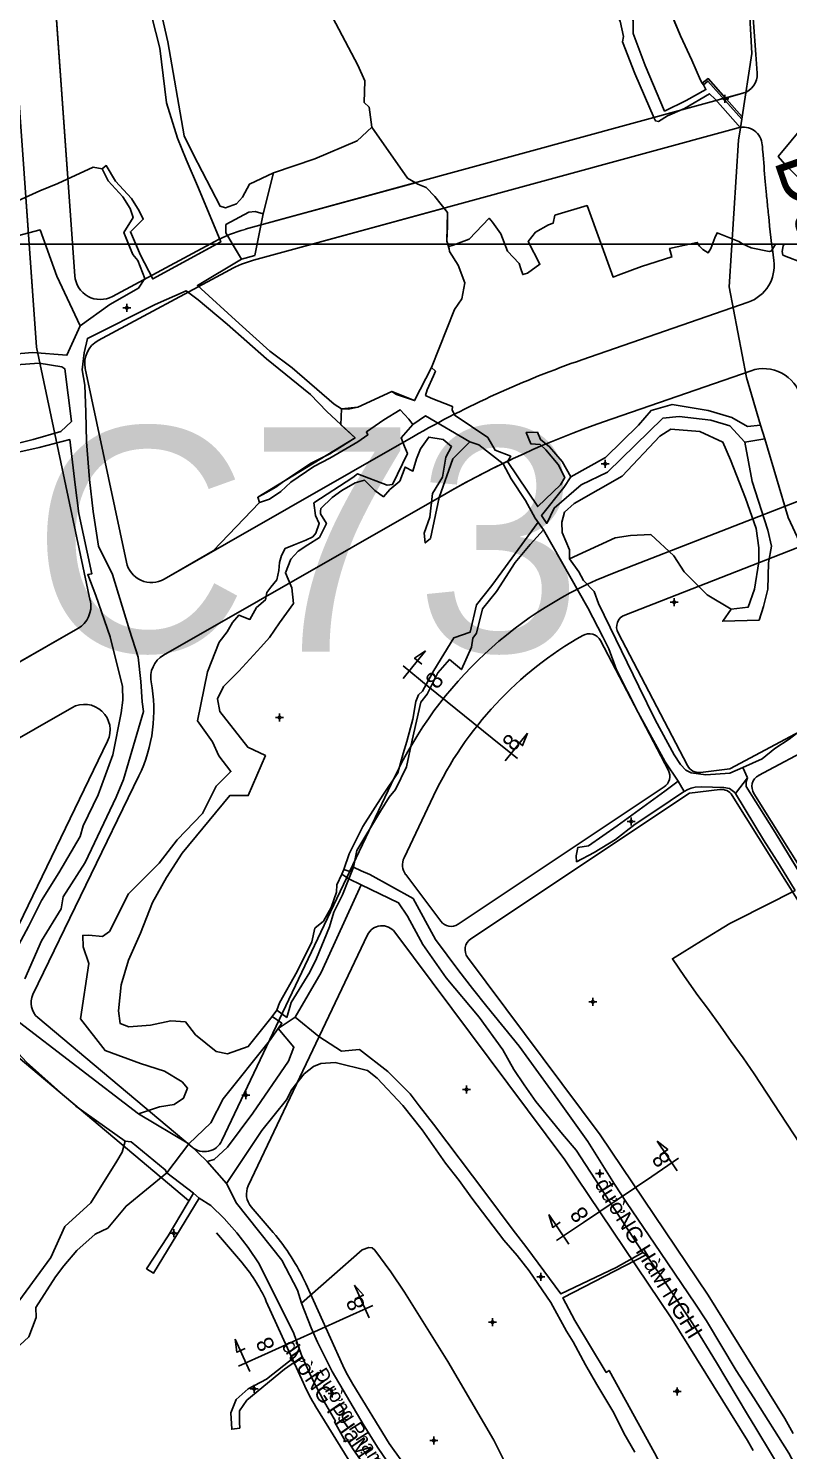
# Model space of a CAD drawing. Extents: x 547408 to 554234, y 1833375 to 1843904.
# Drawn here: x 551243.2 to 551480.4, y 1839123.7 to 1839567.3 of the extents above; entities that cross this region are included whole.
import ezdxf

# ---------------------------------------------------------------- set-up
doc = ezdxf.new("R2010")
doc.units = 0
for name, color, linetype in [('Level 1', 7, 'Continuous'), ('Level 10', 7, 'Continuous'), ('Level 11', 7, 'Continuous'), ('Level 2', 7, 'Continuous'), ('Level 27', 7, 'Continuous'), ('Level 30', 7, 'Continuous'), ('Level 31', 7, 'Continuous'), ('Level 5', 7, 'Continuous'), ('Level 52', 7, 'Continuous'), ('Level 62', 7, 'Continuous')]:
    doc.layers.add(name, color=color, linetype=linetype)

msp = doc.modelspace()

# ---------------------------------------------------------------- linework, layer by layer
at = {"layer": 'Level 1'}
for points in [[(551360.15, 1839364.47), (551367.15, 1839373.13)], [(551367.15, 1839373.13), (551363.7, 1839370.8), (551365.91, 1839369.02)], [(551360.09, 1839368.42), (551367.96, 1839362.06)], [(551367.96, 1839362.06), (551387.92, 1839345.91)], [(551395.79, 1839339.55), (551387.92, 1839345.91)], [(551391.92, 1839338.78), (551398.92, 1839347.43)], [(551398.92, 1839347.43), (551397.36, 1839343.58), (551395.16, 1839345.36)], [(551445.65, 1839210.95), (551439.41, 1839220.17)], [(551439.41, 1839220.17), (551442.65, 1839217.56), (551440.3, 1839215.97)], [(551446.04, 1839214.88), (551437.65, 1839209.21)], [(551416.38, 1839194.84), (551437.65, 1839209.21)], [(551411.79, 1839188.08), (551405.55, 1839197.31)], [(551405.55, 1839197.31), (551406.77, 1839193.33), (551409.12, 1839194.92)], [(551407.99, 1839189.18), (551416.38, 1839194.84)], [(551349.58, 1839165.14), (551345, 1839175.29)], [(551345, 1839175.29), (551347.75, 1839172.17), (551345.16, 1839171)], [(551350.64, 1839168.95), (551341.41, 1839164.79)], [(551318.01, 1839154.24), (551341.41, 1839164.79)], [(551312.33, 1839148.35), (551307.76, 1839158.5)], [(551307.76, 1839158.5), (551308.28, 1839154.37), (551310.87, 1839155.54)], [(551308.78, 1839150.08), (551318.01, 1839154.24)]]:
    msp.add_lwpolyline(points, dxfattribs=at)
at = {"layer": 'Level 10'}
for p, q in [((551453.45, 1839550.17), (551453.78, 1839549.67)), ((551465.34, 1839536.23), (551465.77, 1839538.97)), ((551465.77, 1839538.97), (551465.88, 1839539.69)), ((551471.63, 1839443.54), (551472.92, 1839439.23)), ((551466.76, 1839438.27), (551472.92, 1839439.23)), ((551466.06, 1839336.77), (551467.49, 1839333.56)), ((551445.92, 1839332.44), (551447.79, 1839329.22)), ((551463.8, 1839328.6), (551467.49, 1839333.56)), ((551321.17, 1839255.35), (551326.43, 1839258.87)), ((551286.41, 1839210.33), (551293.3, 1839219.36)), ((551293.3, 1839219.36), (551299.04, 1839213.85)), ((551299.04, 1839213.85), (551305.03, 1839206.96)), ((551286.41, 1839210.33), (551294.74, 1839203.99)), ((551294.74, 1839203.99), (551296.52, 1839202.42)), ((551434.94, 1839185.45), (551435.93, 1839184.74)), ((551327.69, 1839155.5), (551328.66, 1839152.96))]:
    msp.add_line(p, q, dxfattribs=at)
for points in [[(551465.88, 1839539.69), (551468.92, 1839559.4), (551467.13, 1839592.05), (551461.83, 1839637.64)], [(551420.55, 1839598.14), (551419.79, 1839603.65), (551420.6, 1839606.96), (551427.79, 1839620.41), (551427.7, 1839622.74), (551426.62, 1839622.09), (551424.92, 1839619.45), (551417.29, 1839603.83), (551418.16, 1839590.03), (551418.74, 1839588.73), (551422.51, 1839579.34), (551427.86, 1839569.5), (551428.91, 1839564.75), (551428.57, 1839563.1), (551432.41, 1839553.19), (551438.44, 1839539.29), (551438.83, 1839538.46), (551439.79, 1839538.21), (551442.6, 1839540), (551447.84, 1839542.32), (551455.68, 1839546.91), (551457.42, 1839545.23), (551465.34, 1839536.23)], [(551420.55, 1839598.14), (551434.57, 1839598.57), (551434.06, 1839596.57), (551439.51, 1839582), (551446.66, 1839564.97), (551450.2, 1839557.33), (551452.86, 1839551.17), (551453.45, 1839550.17)], [(551420.55, 1839598.14), (551420.79, 1839592.54), (551424.99, 1839583.45), (551431.9, 1839569.7), (551431.83, 1839565.64), (551435.59, 1839555.73), (551441.68, 1839541.5), (551448.45, 1839544.82), (551454.55, 1839548.19), (551453.78, 1839549.67)], [(551238.53, 1839465.7), (551244.56, 1839466.21), (551255.27, 1839465.34), (551259.34, 1839474.46), (551268.64, 1839481.19), (551277.57, 1839486.25), (551279.59, 1839489.3), (551277.38, 1839494.87), (551275.86, 1839496.75), (551272.99, 1839503.62), (551275.94, 1839508.26), (551274.99, 1839511.12), (551272.65, 1839514.77), (551268.11, 1839519.72), (551266.24, 1839523.43), (551267.53, 1839524.48), (551270.38, 1839519.63), (551275.37, 1839514.2), (551277.79, 1839510.32), (551279.07, 1839507.73), (551275.07, 1839503.85), (551278.24, 1839496.53), (551282.01, 1839489.14), (551303.22, 1839500.69), (551296.34, 1839517.44), (551292.43, 1839526.36), (551289.78, 1839533.04), (551286.26, 1839544.06), (551284.24, 1839561.11), (551280.62, 1839575.3)], [(551284.32, 1839573.62), (551286.7, 1839563.12), (551291.85, 1839533.72), (551294.68, 1839527.99), (551303.1, 1839511.78), (551304.76, 1839511.28), (551308.11, 1839512.58), (551310.02, 1839514.63), (551312.17, 1839518.64), (551319.71, 1839522.27), (551316.49, 1839509.45), (551314.02, 1839510.17), (551311.99, 1839509.95), (551304.77, 1839506.1), (551304.78, 1839503.54), (551309.69, 1839495.33), (551295.96, 1839487.09), (551308.93, 1839475.28), (551318.53, 1839466.65), (551325.51, 1839461.39), (551338.63, 1839450.05), (551340.89, 1839448.58), (551343, 1839448.52), (551345.95, 1839449.15), (551356.56, 1839454.03), (551358.04, 1839453.11), (551363.69, 1839451.19), (551368.99, 1839461.53), (551370.18, 1839460.41), (551369.58, 1839458.93), (551367.66, 1839454.54), (551367.13, 1839452.81), (551368.9, 1839451.98), (551375.49, 1839449.39), (551375.41, 1839448.17), (551376.31, 1839446.53), (551386.53, 1839439.69), (551388.83, 1839435.71), (551393.67, 1839433.84), (551392.68, 1839432.21), (551402.09, 1839418.11), (551409.19, 1839424.94), (551410.52, 1839427.19), (551408.48, 1839431.28), (551404.66, 1839435.83), (551402.84, 1839437.44), (551399.92, 1839437.71), (551398.51, 1839441.27), (551402.01, 1839441.3), (551402.97, 1839439.04), (551405.82, 1839436.78), (551409.77, 1839432.23), (551412.42, 1839427.36)], [(551453.45, 1839550.17), (551455.23, 1839551.6), (551465.88, 1839539.69)], [(551453.78, 1839549.67), (551455.19, 1839550.81), (551465.77, 1839538.97)], [(551465.34, 1839536.23), (551464.76, 1839532.45), (551461.81, 1839486.66), (551467.19, 1839458.39), (551471.63, 1839443.54)], [(551242.15, 1839270.79), (551247.34, 1839282.73), (551253.41, 1839292.62), (551254.05, 1839296.37), (551260.97, 1839307.09), (551270.64, 1839327.46), (551272.93, 1839333.03), (551279.12, 1839354.17), (551278.69, 1839357.19), (551278.3, 1839363.59), (551277.52, 1839371.16), (551274.81, 1839379.55), (551269.44, 1839396.94), (551265.11, 1839405.74), (551263.42, 1839416.61), (551262.25, 1839426.58), (551261.35, 1839438.35), (551261.18, 1839447.6), (551260.8, 1839455.97), (551260.04, 1839460.82), (551260.67, 1839466.05), (551261.63, 1839470.6), (551282.82, 1839481.12), (551292.45, 1839485.41), (551296.24, 1839482.66), (551305.19, 1839474.97), (551317.52, 1839464.16), (551331.28, 1839453.04), (551336.31, 1839447.76), (551345.13, 1839439.54), (551337.21, 1839434.54), (551331.43, 1839431.64), (551322.78, 1839425.91), (551320.4, 1839424.2), (551317.55, 1839422.48), (551314.79, 1839421.02), (551315.27, 1839419.37), (551318.41, 1839420.39), (551321.95, 1839422.82), (551325.05, 1839425.72), (551332.31, 1839430.58), (551337.29, 1839433.22), (551346, 1839438.31), (551349.11, 1839440.48), (551348.66, 1839441.39), (551354.1, 1839445.23), (551359.18, 1839448.34), (551361.95, 1839445.44), (551363.16, 1839443.77), (551367.09, 1839446.4), (551380.97, 1839438.35), (551383.78, 1839437.43), (551391.28, 1839431.43), (551393.8, 1839426.81), (551398.34, 1839419.99), (551401.3, 1839414.54), (551403.96, 1839410.89)], [(551233.07, 1839436.13), (551244.71, 1839439.03), (551253.37, 1839441.51), (551256.7, 1839444.67), (551254.55, 1839461.1), (551253.69, 1839461.68), (551246.59, 1839462.88), (551239.42, 1839462.35)], [(551412.42, 1839427.36), (551423.26, 1839433.4), (551433.5, 1839443.54), (551437.48, 1839448.09), (551444.06, 1839450), (551455.32, 1839448.14), (551462.67, 1839445.92), (551467.52, 1839443.12), (551471.63, 1839443.54)], [(551412.42, 1839427.36), (551410.28, 1839424.12), (551403.31, 1839415.39), (551404.91, 1839412.88), (551407.2, 1839417.68), (551415.66, 1839424.86), (551423.92, 1839428.85), (551441.17, 1839445.68), (551446.18, 1839446.2), (551456.07, 1839445.07), (551462, 1839443.32), (551466.76, 1839438.27)], [(551239.46, 1839279.96), (551243.28, 1839287.13), (551247.35, 1839295.3), (551252.7, 1839303.87), (551259.41, 1839315.28), (551260.28, 1839318.59), (551265.04, 1839328.22), (551269.62, 1839340.68), (551272.18, 1839353.81), (551272.74, 1839357.72), (551272.62, 1839362.03), (551268.7, 1839377.48), (551264.26, 1839390.44), (551261.77, 1839396.92), (551263.03, 1839397.18), (551259.01, 1839415.95), (551257.81, 1839424.94), (551256.14, 1839439), (551246.63, 1839436.57), (551229.8, 1839432.77)], [(551466.06, 1839336.77), (551462.01, 1839334.96), (551454.59, 1839334.48), (551450.01, 1839335.05), (551448.34, 1839335.94), (551446.63, 1839337.64), (551444.64, 1839340.67), (551438.77, 1839351.6), (551433.64, 1839362.04), (551421.1, 1839387.91), (551419.67, 1839391.66), (551416.42, 1839395.07), (551414.94, 1839397.74), (551412.02, 1839401.79), (551411.98, 1839404.67), (551409.71, 1839410.06), (551409.67, 1839413.3), (551410.46, 1839416.38), (551413.44, 1839419.08), (551428.4, 1839427.65), (551440.16, 1839440.05), (551443.58, 1839442.23), (551452.72, 1839441.51), (551459.88, 1839438.22), (551462.21, 1839432.74), (551466.94, 1839420.78), (551470.29, 1839411.25), (551471.06, 1839405.23), (551471.04, 1839400.92), (551469.76, 1839392.42), (551467.77, 1839386.78), (551462.43, 1839386.12), (551459.81, 1839382.39), (551471.15, 1839382.75), (551472.51, 1839386.96), (551473.84, 1839392.33), (551474.11, 1839400.58), (551475.06, 1839405.8), (551473.85, 1839410.74), (551469.01, 1839425.95), (551466.76, 1839438.27)], [(551472.92, 1839439.23), (551480.26, 1839414.72), (551487.26, 1839399.53), (551493.65, 1839385.9), (551512.77, 1839370.94)], [(551344.61, 1839305.69), (551345.71, 1839310.82), (551353.03, 1839323.18), (551355.78, 1839327.54), (551357.78, 1839329.86), (551361.18, 1839336.92), (551362.97, 1839345.24), (551365.63, 1839357.13), (551367.61, 1839359.66), (551370.9, 1839366.23), (551374.63, 1839370.44), (551378.28, 1839367.31), (551381.48, 1839374.23), (551381.87, 1839377.13), (551382.98, 1839378.68), (551384.83, 1839386.22), (551389.23, 1839391.65), (551395.1, 1839400.64), (551399.8, 1839406.32), (551403.96, 1839410.89)], [(551403.96, 1839410.89), (551417.74, 1839386.57), (551422.41, 1839377.46), (551424.24, 1839373.79), (551426.68, 1839367.19), (551433.42, 1839353.86), (551441.88, 1839338.49), (551445.92, 1839332.44)], [(551466.06, 1839336.77), (551472.1, 1839339.46), (551476.04, 1839342.68), (551480.51, 1839345.56), (551488.61, 1839351.86), (551495.08, 1839353.8), (551505.08, 1839357.46), (551514.68, 1839359.04)], [(551445.92, 1839332.44), (551441.8, 1839329.33), (551426.9, 1839318.51), (551417.91, 1839312.31), (551414.6, 1839311.76), (551414.15, 1839309.18), (551414.21, 1839307.38), (551419.75, 1839310.29), (551426.32, 1839314.29), (551432.47, 1839319.06), (551440.48, 1839324.4), (551446.34, 1839328.38), (551447.79, 1839329.22)], [(551467.49, 1839333.56), (551467.14, 1839332.3), (551467.08, 1839330.87), (551476.15, 1839316.5), (551491.71, 1839290.9), (551507.1, 1839266.28), (551514.12, 1839254.39), (551520.75, 1839244.37), (551523.79, 1839239.69), (551527.31, 1839234.91), (551529.96, 1839230.36), (551543.41, 1839209.37), (551557.24, 1839186.96), (551573.55, 1839161.78)], [(551447.79, 1839329.22), (551448.93, 1839329.88), (551449.93, 1839330.34), (551451.23, 1839330.63), (551453.11, 1839330.72), (551460.12, 1839330.53), (551461.97, 1839330.16), (551463.58, 1839328.96), (551463.8, 1839328.6)], [(551463.8, 1839328.6), (551472.56, 1839314.21), (551477.56, 1839306.38), (551482.45, 1839298.41)], [(551344.61, 1839305.69), (551343.22, 1839302.02), (551347.01, 1839300.19)], [(551344.61, 1839305.69), (551347.07, 1839304.57), (551349.72, 1839303.43), (551363.29, 1839295.87), (551370.25, 1839283.09), (551377.49, 1839273.37), (551381.78, 1839267.82), (551386.24, 1839262.18), (551396.27, 1839249.84), (551408.43, 1839233.16), (551417.73, 1839220.11), (551426.05, 1839206.76), (551429.8, 1839201.1), (551440.36, 1839185.46), (551451.36, 1839169.37), (551454.71, 1839164.2), (551464.05, 1839148.66), (551469.49, 1839140.18), (551480.42, 1839122.9), (551483.86, 1839116.42)], [(551326.43, 1839258.87), (551334.52, 1839272.77), (551347.01, 1839300.19)], [(551347.01, 1839300.19), (551358.7, 1839294.52), (551361.49, 1839290.43), (551366.31, 1839281.55), (551373.59, 1839271.2), (551383.88, 1839258.88), (551391.22, 1839248.65), (551394.65, 1839242.54), (551397.89, 1839237.79), (551401.5, 1839232.59), (551409.87, 1839222.39), (551414.1, 1839217.44), (551434.94, 1839185.45)], [(551482.45, 1839298.41), (551464.08, 1839289.14), (551461.99, 1839288.05), (551453.15, 1839282.69), (551444.13, 1839277.09), (551447.85, 1839271.54), (551452.05, 1839265.69), (551455.03, 1839261.72), (551459.11, 1839256.03), (551462.47, 1839251.25), (551466.14, 1839246.23), (551469.64, 1839241.23), (551483.85, 1839219.5), (551487.72, 1839215.07), (551489.34, 1839212.06), (551495.82, 1839199.44), (551502.85, 1839186.94), (551514.61, 1839164.79), (551527.98, 1839137.95)], [(551151.32, 1839272.87), (551158.9, 1839273.71), (551162.14, 1839272.76), (551177.62, 1839269.62), (551181.49, 1839268.62), (551181.61, 1839267.74), (551186.15, 1839271.05), (551200.64, 1839269.72), (551204.07, 1839268.95), (551219.72, 1839265.6), (551232.7, 1839255.56), (551242.65, 1839244.83), (551258.02, 1839231.08), (551273.37, 1839220.24), (551275.3, 1839220.01), (551285.9, 1839211.31), (551286.41, 1839210.33)], [(551239.12, 1839258.3), (551277.62, 1839228.73), (551293.3, 1839219.36)], [(551326.43, 1839258.87), (551333.81, 1839252.81), (551340.93, 1839248.27), (551346.54, 1839248.76), (551355.37, 1839241.91), (551362.36, 1839234.94), (551365.12, 1839231.23), (551369.61, 1839225.51), (551385.93, 1839203.93), (551394.1, 1839192.9), (551398.72, 1839186.9), (551409.29, 1839172.55), (551426.58, 1839180.78), (551434.94, 1839185.45)], [(551293.3, 1839219.36), (551300.11, 1839225.92), (551303.99, 1839233.39), (551318.47, 1839251.48), (551321.17, 1839255.35)], [(551321.17, 1839255.35), (551326.04, 1839249.48), (551324.32, 1839245.17), (551313.24, 1839228.95), (551305.38, 1839218.34), (551301.16, 1839214.53), (551299.04, 1839213.85)], [(551305.03, 1839206.96), (551316.1, 1839223.54), (551323.72, 1839233.12), (551325.41, 1839236.34), (551329.29, 1839241.21), (551332.17, 1839243.54), (551334.45, 1839244.39), (551338.9, 1839244.77), (551349.05, 1839242.24), (551352.01, 1839239.86), (551360.08, 1839231.29), (551366.1, 1839223.74), (551373.32, 1839213.37), (551377.58, 1839207.99), (551381.54, 1839202.43), (551391.55, 1839189.3), (551395.7, 1839184.56), (551399.48, 1839179.76), (551406.18, 1839169.92), (551411.06, 1839160.9), (551413.21, 1839157.59), (551417.02, 1839150.41), (551420.53, 1839144.3), (551425.84, 1839135.48), (551428.92, 1839129.19), (551432.43, 1839123.17)], [(551294.74, 1839203.99), (551286.87, 1839190.65), (551280.1, 1839180.4), (551282.3, 1839179.06), (551296.52, 1839202.42)], [(551305.03, 1839206.96), (551308.1, 1839200.86), (551322.24, 1839183.14), (551327.14, 1839173.69), (551328.43, 1839169.65)], [(551296.52, 1839202.42), (551300.11, 1839200.19), (551304.28, 1839196.13), (551308.23, 1839191.65), (551311.76, 1839187.01), (551315.25, 1839181.98), (551326.02, 1839160.27), (551327.69, 1839155.5)], [(551328.43, 1839169.65), (551347.38, 1839186.27), (551349.47, 1839187.03), (551350.48, 1839186.91), (551351.34, 1839186.26), (551356.28, 1839179.44), (551360.6, 1839173.11), (551374.06, 1839151.54), (551388.45, 1839126.92), (551391.58, 1839120.76), (551394.48, 1839114.39), (551401, 1839109.32), (551406.91, 1839102.06), (551422.47, 1839082.73)], [(551435.93, 1839184.74), (551409.94, 1839171.35), (551413.73, 1839164.3), (551423.49, 1839148.11), (551424.39, 1839148.71), (551438.5, 1839122.97), (551450.93, 1839099.62)], [(551435.93, 1839184.74), (551440.51, 1839178.18), (551450.5, 1839163.28), (551457.84, 1839151.21), (551467.52, 1839135.01), (551470.15, 1839130.73), (551479.91, 1839114.49)], [(551328.43, 1839169.65), (551331.44, 1839161.97), (551333.37, 1839157.51), (551337.94, 1839148.34), (551347.97, 1839131.44), (551352.34, 1839124.41), (551365.2, 1839105.69), (551367.92, 1839101.52), (551372.22, 1839095.75), (551376.71, 1839089.85), (551390.92, 1839071.84), (551394.81, 1839066.6)], [(551327.69, 1839155.5), (551327.12, 1839154.06), (551326.32, 1839152.93), (551317.46, 1839146.02), (551311.75, 1839143), (551308.08, 1839139.68), (551306.4, 1839135.45), (551306.66, 1839130.34), (551309.14, 1839130.71), (551309.04, 1839132.47), (551309.08, 1839136.08), (551311.32, 1839139.43), (551323.07, 1839149.08), (551328.66, 1839152.96)], [(551328.66, 1839152.96), (551332.02, 1839145.42), (551335.27, 1839139.28), (551339, 1839132.88), (551338.68, 1839132.65), (551342.13, 1839126.53), (551342.72, 1839126.86), (551344.69, 1839123.92), (551357.89, 1839105.08), (551363.54, 1839097.76), (551371.19, 1839086.95), (551378.05, 1839077.43), (551382.8, 1839071.49), (551388.55, 1839063.72)]]:
    msp.add_lwpolyline(points, dxfattribs=at)
at = {"layer": 'Level 11'}
for p, q in [((551459.87, 1839545.29), (551459.25, 1839545.29)), ((551460.5, 1839545.91), (551459.87, 1839545.29)), ((551459.87, 1839545.29), (551460.5, 1839544.67)), ((551460.5, 1839546.54), (551460.5, 1839545.91)), ((551461.13, 1839545.29), (551460.5, 1839545.91)), ((551460.5, 1839544.67), (551461.13, 1839545.29)), ((551460.5, 1839544.67), (551460.5, 1839544.04)), ((551461.75, 1839545.29), (551461.13, 1839545.29)), ((551273.31, 1839480.1), (551272.69, 1839480.1)), ((551273.94, 1839480.73), (551273.31, 1839480.1)), ((551273.31, 1839480.1), (551273.94, 1839479.47)), ((551273.94, 1839481.35), (551273.94, 1839480.73)), ((551274.56, 1839480.1), (551273.94, 1839480.73)), ((551273.94, 1839479.47), (551274.56, 1839480.1)), ((551273.94, 1839479.47), (551273.94, 1839478.85)), ((551275.19, 1839480.1), (551274.56, 1839480.1)), ((551422.53, 1839431.44), (551421.91, 1839431.44)), ((551423.16, 1839432.07), (551422.53, 1839431.44)), ((551422.53, 1839431.44), (551423.16, 1839430.81)), ((551423.16, 1839432.69), (551423.16, 1839432.07)), ((551423.79, 1839431.44), (551423.16, 1839432.07)), ((551423.16, 1839430.81), (551423.79, 1839431.44)), ((551423.16, 1839430.81), (551423.16, 1839430.19)), ((551424.41, 1839431.44), (551423.79, 1839431.44)), ((551444.63, 1839389.61), (551444.63, 1839388.99)), ((551444.01, 1839388.36), (551443.38, 1839388.36)), ((551444.63, 1839388.99), (551444.01, 1839388.36)), ((551444.01, 1839388.36), (551444.63, 1839387.73)), ((551445.25, 1839388.36), (551444.63, 1839388.99)), ((551444.63, 1839387.73), (551445.25, 1839388.36)), ((551444.63, 1839387.73), (551444.63, 1839387.11)), ((551445.88, 1839388.36), (551445.25, 1839388.36)), ((551320.95, 1839352.38), (551320.33, 1839352.38)), ((551321.58, 1839353.01), (551320.95, 1839352.38)), ((551320.95, 1839352.38), (551321.58, 1839351.75)), ((551321.58, 1839353.63), (551321.58, 1839353.01)), ((551322.2, 1839352.38), (551321.58, 1839353.01)), ((551321.58, 1839351.75), (551322.2, 1839352.38)), ((551321.58, 1839351.75), (551321.58, 1839351.13)), ((551322.83, 1839352.38), (551322.2, 1839352.38)), ((551430.67, 1839319.91), (551430.04, 1839319.91)), ((551431.29, 1839320.53), (551430.67, 1839319.91)), ((551430.67, 1839319.91), (551431.29, 1839319.29)), ((551431.29, 1839321.16), (551431.29, 1839320.53)), ((551431.91, 1839319.91), (551431.29, 1839320.53)), ((551431.29, 1839319.29), (551431.91, 1839319.91)), ((551431.29, 1839319.29), (551431.29, 1839318.66)), ((551432.54, 1839319.91), (551431.91, 1839319.91)), ((551418.69, 1839263.66), (551418.07, 1839263.66)), ((551419.32, 1839264.29), (551418.69, 1839263.66)), ((551418.69, 1839263.66), (551419.32, 1839263.03)), ((551419.32, 1839264.91), (551419.32, 1839264.29)), ((551419.94, 1839263.66), (551419.32, 1839264.29)), ((551419.32, 1839263.03), (551419.94, 1839263.66)), ((551419.32, 1839263.03), (551419.32, 1839262.41)), ((551420.57, 1839263.66), (551419.94, 1839263.66)), ((551310.41, 1839234.6), (551309.78, 1839234.6)), ((551311.03, 1839235.23), (551310.41, 1839234.6)), ((551310.41, 1839234.6), (551311.03, 1839233.97)), ((551311.03, 1839235.85), (551311.03, 1839235.23)), ((551311.65, 1839234.6), (551311.03, 1839235.23)), ((551311.03, 1839233.97), (551311.65, 1839234.6)), ((551312.28, 1839234.6), (551311.65, 1839234.6)), ((551379.27, 1839236.37), (551378.65, 1839236.37)), ((551379.9, 1839236.99), (551379.27, 1839236.37)), ((551379.27, 1839236.37), (551379.9, 1839235.75)), ((551379.9, 1839237.62), (551379.9, 1839236.99)), ((551380.53, 1839236.37), (551379.9, 1839236.99)), ((551379.9, 1839235.75), (551380.53, 1839236.37)), ((551379.9, 1839235.75), (551379.9, 1839235.12)), ((551381.15, 1839236.37), (551380.53, 1839236.37)), ((551311.03, 1839233.97), (551311.03, 1839233.35)), ((551420.81, 1839210.09), (551420.18, 1839210.09)), ((551421.43, 1839210.71), (551420.81, 1839210.09)), ((551420.81, 1839210.09), (551421.43, 1839209.47)), ((551421.43, 1839211.34), (551421.43, 1839210.71)), ((551422.06, 1839210.09), (551421.43, 1839210.71)), ((551421.43, 1839209.47), (551422.06, 1839210.09)), ((551421.43, 1839209.47), (551421.43, 1839208.84)), ((551422.68, 1839210.09), (551422.06, 1839210.09)), ((551288.01, 1839191.52), (551287.39, 1839191.52)), ((551288.64, 1839192.15), (551288.01, 1839191.52)), ((551288.01, 1839191.52), (551288.64, 1839190.89)), ((551288.64, 1839192.77), (551288.64, 1839192.15)), ((551289.27, 1839191.52), (551288.64, 1839192.15)), ((551288.64, 1839190.89), (551289.27, 1839191.52)), ((551288.64, 1839190.89), (551288.64, 1839190.27)), ((551289.89, 1839191.52), (551289.27, 1839191.52)), ((551402.41, 1839177.9), (551401.79, 1839177.9)), ((551403.04, 1839178.53), (551402.41, 1839177.9)), ((551402.41, 1839177.9), (551403.04, 1839177.27)), ((551403.04, 1839179.15), (551403.04, 1839178.53)), ((551403.67, 1839177.9), (551403.04, 1839178.53)), ((551403.04, 1839177.27), (551403.67, 1839177.9)), ((551403.04, 1839177.27), (551403.04, 1839176.65)), ((551404.29, 1839177.9), (551403.67, 1839177.9)), ((551387.35, 1839163.75), (551386.73, 1839163.75)), ((551387.98, 1839164.37), (551387.35, 1839163.75)), ((551387.35, 1839163.75), (551387.98, 1839163.13)), ((551387.98, 1839165), (551387.98, 1839164.37)), ((551388.61, 1839163.75), (551387.98, 1839164.37)), ((551387.98, 1839163.13), (551388.61, 1839163.75)), ((551389.23, 1839163.75), (551388.61, 1839163.75)), ((551387.98, 1839163.13), (551387.98, 1839162.5)), ((551312.99, 1839142.92), (551312.37, 1839142.92)), ((551313.62, 1839143.55), (551312.99, 1839142.92)), ((551312.99, 1839142.92), (551313.62, 1839142.29)), ((551313.62, 1839144.17), (551313.62, 1839143.55)), ((551314.25, 1839142.92), (551313.62, 1839143.55)), ((551313.62, 1839142.29), (551314.25, 1839142.92)), ((551313.62, 1839142.29), (551313.62, 1839141.67)), ((551314.87, 1839142.92), (551314.25, 1839142.92)), ((551337.39, 1839141.54), (551336.77, 1839141.54)), ((551338.02, 1839142.17), (551337.39, 1839141.54)), ((551337.39, 1839141.54), (551338.02, 1839140.91)), ((551338.02, 1839142.79), (551338.02, 1839142.17)), ((551338.65, 1839141.54), (551338.02, 1839142.17)), ((551338.02, 1839140.91), (551338.65, 1839141.54)), ((551339.27, 1839141.54), (551338.65, 1839141.54)), ((551444.97, 1839142.18), (551444.35, 1839142.18)), ((551445.6, 1839142.81), (551444.97, 1839142.18)), ((551444.97, 1839142.18), (551445.6, 1839141.55)), ((551445.6, 1839143.43), (551445.6, 1839142.81)), ((551446.23, 1839142.18), (551445.6, 1839142.81)), ((551445.6, 1839141.55), (551446.23, 1839142.18)), ((551445.6, 1839141.55), (551445.6, 1839140.93)), ((551446.85, 1839142.18), (551446.23, 1839142.18)), ((551338.02, 1839140.91), (551338.02, 1839140.29)), ((551369.67, 1839128.07), (551369.67, 1839127.45)), ((551369.05, 1839126.82), (551368.42, 1839126.82)), ((551369.67, 1839127.45), (551369.05, 1839126.82)), ((551369.05, 1839126.82), (551369.67, 1839126.19)), ((551370.3, 1839126.82), (551369.67, 1839127.45)), ((551369.67, 1839126.19), (551370.3, 1839126.82)), ((551369.67, 1839126.19), (551369.67, 1839125.57)), ((551370.92, 1839126.82), (551370.3, 1839126.82))]:
    msp.add_line(p, q, dxfattribs=at)
for centre in [(551460.5, 1839545.29), (551273.94, 1839480.1), (551423.16, 1839431.44), (551444.63, 1839388.36), (551321.58, 1839352.38), (551431.29, 1839319.91), (551419.32, 1839263.66), (551311.03, 1839234.6), (551379.9, 1839236.37), (551421.43, 1839210.09), (551288.64, 1839191.52), (551403.04, 1839177.9), (551387.98, 1839163.75), (551313.62, 1839142.92), (551338.02, 1839141.54), (551445.6, 1839142.18), (551369.67, 1839126.82)]:
    msp.add_circle(centre, 0.15, dxfattribs=at)
at = {"layer": 'Level 2'}
for p, q in [((551465.77, 1839538.97), (551465.34, 1839536.23)), ((551471.63, 1839443.54), (551472.92, 1839439.23)), ((551294.74, 1839203.99), (551296.52, 1839202.42)), ((551308.1, 1839200.86), (551305.03, 1839206.96)), ((551296.52, 1839202.42), (551300.11, 1839200.19)), ((551300.11, 1839200.19), (551304.28, 1839196.13)), ((551322.24, 1839183.14), (551308.1, 1839200.86)), ((551304.28, 1839196.13), (551308.23, 1839191.65)), ((551315.25, 1839181.98), (551326.02, 1839160.27)), ((551326.02, 1839160.27), (551327.69, 1839155.5)), ((551327.69, 1839155.5), (551328.66, 1839152.96)), ((551347.97, 1839131.44), (551337.94, 1839148.34)), ((551338.68, 1839132.65), (551342.13, 1839126.53)), ((551342.13, 1839126.53), (551342.72, 1839126.86))]:
    msp.add_line(p, q, dxfattribs=at)
for points in [[(551467.13, 1839592.05), (551468.92, 1839559.4), (551465.88, 1839539.69), (551465.77, 1839538.97)], [(551465.34, 1839536.23), (551464.76, 1839532.45), (551461.81, 1839486.66), (551467.19, 1839458.39), (551471.63, 1839443.54)], [(551472.92, 1839439.23), (551480.26, 1839414.72), (551487.26, 1839399.53), (551493.65, 1839385.9), (551512.77, 1839370.94), (551514.39, 1839369.68)], [(551305.03, 1839206.96), (551299.04, 1839213.85), (551293.3, 1839219.36), (551286.41, 1839210.33), (551294.74, 1839203.99)], [(551308.23, 1839191.65), (551311.76, 1839187.01), (551315.25, 1839181.98)], [(551328.43, 1839169.65), (551327.14, 1839173.69), (551322.24, 1839183.14)], [(551337.94, 1839148.34), (551333.37, 1839157.51), (551331.44, 1839161.97), (551328.43, 1839169.65)], [(551328.66, 1839152.96), (551332.02, 1839145.42), (551335.27, 1839139.28), (551339, 1839132.88), (551338.68, 1839132.65)], [(551365.2, 1839105.69), (551352.34, 1839124.41), (551347.97, 1839131.44)], [(551342.72, 1839126.86), (551344.69, 1839123.92), (551357.89, 1839105.08), (551363.54, 1839097.76), (551371.19, 1839086.95), (551378.05, 1839077.43)]]:
    msp.add_lwpolyline(points, dxfattribs=at)
at = {"layer": 'Level 27'}
for p, q in [((551467.49, 1839333.56), (551463.8, 1839328.6)), ((551476.15, 1839316.5), (551467.08, 1839330.87)), ((551491.71, 1839290.9), (551476.15, 1839316.5))]:
    msp.add_line(p, q, dxfattribs=at)
for points in [[(551467.08, 1839330.87), (551467.14, 1839332.3), (551467.49, 1839333.56)], [(551463.8, 1839328.6), (551472.56, 1839314.21), (551477.56, 1839306.38), (551482.45, 1839298.41)]]:
    msp.add_lwpolyline(points, dxfattribs=at)
at = {"layer": 'Level 30'}
for points in [[(551219.82, 1839830.98), (551245.77, 1839467.88)], [(551244.4, 1839676.5), (551257.71, 1839490.14)], [(551470.52, 1839553.26), (551470.1, 1839559.13), (551468.67, 1839579.15), (551466.85, 1839604.66), (551465.89, 1839618.05), (551464.87, 1839632.34)], [(551348.21, 1839550.92), (551345.98, 1839555.8), (551331.27, 1839583.86), (551324.81, 1839585.35), (551325.43, 1839589.68), (551319.18, 1839586.79), (551315.33, 1839584.58), (551308.72, 1839582.11), (551291.17, 1839579.74), (551286.3, 1839578.16), (551280.44, 1839580.22), (551278.71, 1839578.9), (551271.46, 1839588.45), (551250.87, 1839585.97), (551257.71, 1839490.14)], [(551470.1, 1839559.13), (551468.67, 1839579.15)], [(551443.09, 1839573.49), (551446.66, 1839564.97), (551450.2, 1839557.33), (551452.86, 1839551.17), (551453.45, 1839550.17), (551455.23, 1839551.6), (551460.64, 1839545.55), (551466.12, 1839547.05)], [(551470.52, 1839553.26), (551470.1, 1839559.13)], [(551310.83, 1839504.6), (551363.95, 1839519.12), (551361.49, 1839520.57), (551350.33, 1839536.47), (551349.51, 1839542.69), (551347.93, 1839544.18), (551348.21, 1839550.92)], [(551310.83, 1839504.6), (551466.12, 1839547.05)], [(551313.46, 1839494.96), (551464.58, 1839536.26)], [(551245.77, 1839467.88), (551242.43, 1839514.63)], [(551376.16, 1839479.64), (551378.46, 1839482.89), (551379.33, 1839487.9), (551377.29, 1839493.38), (551374.6, 1839497.69), (551374.47, 1839498.47), (551373.73, 1839500.89), (551373.94, 1839509.88), (551372.9, 1839511.2), (551313.46, 1839494.96)], [(551269.49, 1839483.66), (551301.37, 1839500.82)], [(551269.49, 1839483.66), (551301.37, 1839500.82)], [(551265.02, 1839469.9), (551306.11, 1839492.01)], [(551306.11, 1839492.01), (551265.02, 1839469.9)], [(551285.59, 1839395.51), (551300.92, 1839404.28), (551315.27, 1839419.37), (551314.79, 1839421.02), (551345.13, 1839439.54), (551340.72, 1839443.65), (551340.89, 1839448.58), (551345.95, 1839449.15), (551356.56, 1839454.03), (551363.69, 1839451.19), (551368.99, 1839461.53), (551376.16, 1839479.64)], [(551467.8, 1839481.9), (551415.89, 1839463.91)], [(551262.55, 1839388.72), (551245.77, 1839467.88)], [(551262.55, 1839388.72), (551245.77, 1839467.88)], [(551273.79, 1839400.79), (551260.99, 1839461.2)], [(551260.99, 1839461.2), (551273.79, 1839400.79)], [(551468.67, 1839460.5), (551422.6, 1839444.54)], [(551363.35, 1839440.02), (551285.59, 1839395.51)], [(551373.53, 1839422.23), (551285.4, 1839371.78)], [(551425.92, 1839397.49), (551488.92, 1839422.03)], [(551429.27, 1839384.31), (551494.21, 1839409.6)], [(551124.86, 1839303.5), (551258.7, 1839380.11)], [(551199.13, 1839346.02), (551258.7, 1839380.11)], [(551442.85, 1839335.86), (551421.66, 1839376.32)], [(551448.85, 1839337.33), (551427.18, 1839378.73)], [(551281.53, 1839363.29), (551281.48, 1839363.51)], [(551462.08, 1839336.31), (551517.02, 1839365.63)], [(551256.76, 1839355.38), (551162.96, 1839301.69)], [(551471.02, 1839334.28), (551506.91, 1839353.43)], [(551234.33, 1839275.58), (551267.93, 1839344.95)], [(551452.87, 1839335.22), (551462.08, 1839336.31)], [(551277.69, 1839334.12), (551244.66, 1839265.94)], [(551303.59, 1839220.39), (551357.42, 1839333.75)], [(551360.41, 1839308.56), (551369.61, 1839327.96)], [(551377.27, 1839287.86), (551441.53, 1839330.67)], [(551381.22, 1839283.28), (551449.5, 1839328.77)], [(551449.5, 1839328.77), (551458.94, 1839329.89)], [(551563.91, 1839166.68), (551462.8, 1839328.05)], [(551569.45, 1839169.13), (551469.52, 1839328.63)], [(551371.84, 1839288.79), (551360.92, 1839303.43)], [(551349.01, 1839284.55), (551311.83, 1839206.25)], [(551410.55, 1839214.39), (551357.53, 1839285.4)], [(551421.56, 1839222.2), (551380.23, 1839277.56)], [(551246.21, 1839258.73), (551294.32, 1839218.36)], [(551231.39, 1839253.54), (551293.19, 1839201.68)], [(551455.27, 1839172.17), (551421.56, 1839222.2)], [(551443.94, 1839164.83), (551410.55, 1839214.39)], [(551312.69, 1839199.78), (551319.62, 1839191.7)], [(551301.88, 1839191.65), (551309.37, 1839182.91)], [(551329.74, 1839175.81), (551341.3, 1839150.28)], [(551479.17, 1839133.76), (551455.27, 1839172.17)], [(551317.44, 1839170.24), (551329.01, 1839144.71)], [(551467.56, 1839126.86), (551443.94, 1839164.83)], [(551344.42, 1839144.41), (551355.74, 1839125.96), (551389.96, 1839078.16)], [(551332.92, 1839137.34), (551344.49, 1839118.49), (551378.69, 1839070.72)], [(551481.83, 1839129.06), (551479.17, 1839133.76)], [(551469.34, 1839123.71), (551467.56, 1839126.86)]]:
    msp.add_lwpolyline(points, dxfattribs=at)
for centre, radius, start, end in [((551464.54, 1839552.83), 6, 285.2863, 4.0877), ((551464.54, 1839552.83), 6, 285.2863, 4.0877), ((551466.17, 1839530.47), 6, 4.4035, 105.2863), ((553230.25, 1839666.32), 1763.31, 184.40345, 184.46943), ((552336.14, 1839595.99), 866.43, 184.44071, 185.06409), ((552207.5, 1839584.3), 737.27, 185.04096, 185.36389), ((552160.33, 1839579.89), 689.89, 185.36591, 185.45342), ((553498.49, 1839713.32), 2034.68, 185.61263, 185.75835), ((551895.63, 1839551.58), 423.69, 185.7439, 187.6958), ((551322.69, 1839461.19), 45, 105.2863, 118.2874), ((551322.69, 1839461.19), 45, 105.2863, 118.2874), ((551322.69, 1839461.19), 35, 105.2863, 118.2874), ((551322.69, 1839461.19), 35, 105.2863, 118.2874), ((551463.87, 1839493.24), 12, 289.1133, 7.6958), ((551265.69, 1839490.71), 8, 184.0877, 298.2874), ((551265.69, 1839490.71), 8, 184.0877, 298.2874), ((551268.81, 1839462.86), 8, 118.2874, 191.9695), ((551268.81, 1839462.86), 8, 118.2874, 191.9695), ((551517.48, 1839170.76), 310.25, 109.1133, 119.788), ((551472.6, 1839449.16), 12, 15.2064, 109.1133), ((551517.48, 1839170.76), 289.75, 109.1133, 119.788), ((551517.48, 1839170.76), 289.75, 115.135, 119.788), ((551281.62, 1839402.45), 8, 191.9695, 299.788), ((551281.62, 1839402.45), 8, 191.9695, 299.788), ((551471.92, 1839279.38), 126.75, 111.2794, 154.6013), ((551254.73, 1839387.06), 8, 299.788, 11.9695), ((551254.73, 1839387.06), 8, 299.788, 11.9695), ((551430.72, 1839380.58), 4, 111.2794, 207.636), ((551471.92, 1839279.38), 113.25, 119.4993, 154.6013), ((551418.12, 1839374.47), 4, 27.636, 119.4993), ((551289.38, 1839364.83), 8, 119.788, 191.1238), ((551235.61, 1839354.5), 46.75, 334.1559, 11.1238), ((551260.73, 1839348.44), 8, 334.1559, 119.788), ((551452.4, 1839339.19), 4, 207.636, 276.7601), ((551439.31, 1839334), 4, 303.6758, 27.636), ((551472.91, 1839330.75), 4, 118.0824, 212.0698), ((551459.41, 1839325.92), 4, 32.0698, 96.7601), ((551364.92, 1839306.42), 5, 154.6013, 216.7463), ((551353.52, 1839282.41), 5, 36.7463, 154.6013), ((551375.05, 1839291.19), 4, 216.7463, 303.6758), ((551383.44, 1839279.95), 4, 123.6758, 216.7463), ((551250.06, 1839263.33), 6, 154.1559, 230.0013), ((551298.17, 1839222.96), 6, 230.0013, 334.6013), ((551317.25, 1839203.68), 6, 154.6013, 220.5984), ((551268.94, 1839148.26), 66.75, 24.3768, 40.5984), ((551268.94, 1839148.26), 53.25, 24.3768, 40.5984), ((551389.81, 1839172.26), 53.25, 204.3768, 211.5384), ((551389.81, 1839172.26), 66.75, 204.3768, 211.5384)]:
    msp.add_arc(centre, radius, start, end, dxfattribs=at)
at = {"layer": 'Level 31'}
for p, q in [((551340.96, 1839303.46), (551341.62, 1839304.94)), ((551319.29, 1839259.06), (551320.7, 1839261.03)), ((551320.7, 1839261.03), (551323.88, 1839258.79))]:
    msp.add_line(p, q, dxfattribs=at)
for points in [[(551277.62, 1839228.73), (551284.16, 1839230.91), (551288.74, 1839231.6), (551291.62, 1839233.6), (551292.85, 1839236.75), (551291.16, 1839238.67), (551285.68, 1839242.01), (551278.23, 1839244.43), (551267.13, 1839248.48), (551259.51, 1839258.34), (551262.09, 1839275.62), (551260.33, 1839280.86), (551260.2, 1839284.37), (551262.05, 1839284.42), (551266.39, 1839284.03), (551268.49, 1839285.56), (551274.51, 1839297.4), (551284.01, 1839306.87), (551289.65, 1839314.14), (551297.52, 1839322.44), (551301.8, 1839330.93), (551306.4, 1839335.49), (551302.65, 1839340.41), (551300.71, 1839344.73), (551296.02, 1839351.32), (551299.06, 1839366.54), (551302.73, 1839375.8), (551305.24, 1839379.08), (551306.88, 1839381.95), (551308.84, 1839384.21), (551312.31, 1839382.92), (551314.42, 1839386.65), (551317.15, 1839389.04), (551317.62, 1839391.37), (551318.88, 1839393.04), (551320.73, 1839395.3), (551321.31, 1839398.15), (551321.56, 1839400.67), (551322.23, 1839402.9), (551323.32, 1839405.03), (551326.1, 1839406.19), (551329.82, 1839407.62), (551331.93, 1839408.72), (551332.85, 1839409.83), (551333.96, 1839412.85), (551332.84, 1839415.39), (551332.31, 1839419.27), (551344.43, 1839427.23), (551345.85, 1839428.29), (551355.11, 1839424.78), (551356.82, 1839425.03), (551361.47, 1839434.66), (551360.57, 1839436.86), (551359.52, 1839439.54), (551363.16, 1839443.77)], [(551319.29, 1839259.06), (551311.81, 1839249.76), (551305.36, 1839247.4), (551301.81, 1839248.22), (551295.31, 1839253.41), (551292.21, 1839257.44), (551287.69, 1839257.75), (551281.34, 1839256.44), (551274.61, 1839255.89), (551271.83, 1839256.94), (551271.33, 1839260.9), (551272.2, 1839268.98), (551274.49, 1839276.66), (551278.25, 1839285.04), (551281.95, 1839294.6), (551286.35, 1839302.42), (551291.19, 1839310.06), (551306.05, 1839328), (551311.8, 1839327.98), (551317.15, 1839340.48), (551311.65, 1839343.06), (551302.95, 1839354.2), (551302.23, 1839358.2), (551304.13, 1839362.01), (551308.92, 1839366.75), (551315.75, 1839374.23), (551318.4, 1839377.28), (551321.54, 1839381.9), (551325.89, 1839387.93), (551325.44, 1839392.74), (551323.38, 1839397.51), (551325.05, 1839401.76), (551327.39, 1839404.21), (551330.44, 1839406.16), (551333.99, 1839408.52), (551336.21, 1839412.85), (551334.32, 1839415.88), (551334.3, 1839416.67), (551334.46, 1839417.53), (551338, 1839420.93), (551340.98, 1839423.1), (551345.15, 1839425.5), (551348.07, 1839426.34), (551351.25, 1839423.1), (551353.96, 1839421.17), (551355.94, 1839423.43), (551359.1, 1839426.06), (551360.75, 1839430.45), (551363.2, 1839429.18), (551364.27, 1839432.99), (551365.59, 1839436.16), (551368.1, 1839439.82), (551372.59, 1839439.01), (551375.23, 1839436.84), (551373.46, 1839433.59), (551372.45, 1839427.35), (551369.24, 1839422.25), (551368.44, 1839414.78), (551366.66, 1839409.79), (551367.03, 1839406.8), (551368.7, 1839408.18), (551371.4, 1839420.98), (551375.67, 1839432.99), (551380.97, 1839438.35)], [(551341.62, 1839304.94), (551343.25, 1839309.86), (551347.59, 1839318.31), (551353.84, 1839328.17), (551358.52, 1839335.08), (551360.13, 1839341.11), (551361.26, 1839344.85), (551363.14, 1839351.86), (551364.08, 1839357.36), (551364.91, 1839359.41), (551366.15, 1839360.56), (551369.67, 1839367.05), (551375.93, 1839377.22), (551381, 1839378.95), (551383.02, 1839387.47), (551387.75, 1839393.55), (551402.22, 1839413.26)], [(551341.62, 1839304.94), (551343.46, 1839304.36), (551344.61, 1839305.69), (551345.71, 1839310.82), (551353.03, 1839323.18), (551355.78, 1839327.54), (551357.78, 1839329.86), (551361.18, 1839336.92), (551362.97, 1839345.24), (551365.63, 1839357.13), (551367.61, 1839359.66), (551370.9, 1839366.23), (551374.63, 1839370.44), (551378.28, 1839367.31), (551381.48, 1839374.23), (551381.87, 1839377.13), (551382.98, 1839378.68), (551384.83, 1839386.22), (551389.23, 1839391.65), (551395.1, 1839400.64), (551399.8, 1839406.32), (551403.96, 1839410.89)], [(551412.02, 1839401.79), (551426.23, 1839408.33), (551431.08, 1839409.09), (551437.36, 1839409.37), (551444.56, 1839402.76), (551447.78, 1839397.8), (551455, 1839390.63), (551462.43, 1839386.12)], [(551320.7, 1839261.03), (551321.61, 1839263.4), (551327.04, 1839273.08), (551331.6, 1839282.34), (551332.53, 1839286.62), (551335.26, 1839288.87), (551337.66, 1839293.11), (551339.37, 1839297.9), (551339.49, 1839300.2), (551340.96, 1839303.46)], [(551340.96, 1839303.46), (551343.22, 1839302.02), (551341.26, 1839297), (551338.52, 1839291.61), (551337.2, 1839287.04), (551333.1, 1839277.23), (551330.98, 1839272.87), (551325.17, 1839263.42), (551323.88, 1839258.79)], [(551321.17, 1839255.35), (551322.31, 1839256.99), (551319.29, 1839259.06)], [(551293.3, 1839219.36), (551300.11, 1839225.92), (551303.99, 1839233.39), (551318.47, 1839251.48), (551321.17, 1839255.35)], [(551237.96, 1839167.18), (551250.19, 1839183.88), (551254.64, 1839193.61), (551262.68, 1839200.96), (551270.85, 1839213.96), (551272.53, 1839216.83), (551273.37, 1839220.24)], [(551171.5, 1839063.32), (551173.28, 1839066.17), (551178.22, 1839076.22), (551182.46, 1839082.73), (551196.26, 1839105.5), (551202.62, 1839119.42), (551207.53, 1839124.43), (551213.39, 1839128.64), (551222.3, 1839139.75), (551243.35, 1839159.2), (551245.63, 1839165.23), (551245.6, 1839168.31), (551251.69, 1839177.94), (551254.31, 1839181.34), (551258.3, 1839186.12), (551264.1, 1839191.21), (551267.99, 1839193.06), (551273.71, 1839199.96), (551286.41, 1839210.33)]]:
    msp.add_lwpolyline(points, dxfattribs=at)
at = {"layer": 'Level 52'}
for p, q in [((551478.58, 1839525.8), (551477.96, 1839526.42)), ((551478.48, 1839525.7), (551478.58, 1839525.8)), ((551316.49, 1839509.45), (551319.71, 1839522.27)), ((551407.46, 1839509), (551417.5, 1839511.99)), ((551399.14, 1839500.85), (551401.46, 1839503.69)), ((551443.23, 1839498.59), (551451.86, 1839500.51)), ((551458.06, 1839503.52), (551464.83, 1839500.82)), ((551276.74, 1839500), (551274.5, 1839500)), ((551274.5, 1839500), (551276.74, 1839500)), ((551306.9, 1839500), (551301.95, 1839500)), ((551301.95, 1839500), (551306.9, 1839500)), ((551309.69, 1839495.33), (551306.9, 1839500)), ((551306.9, 1839500), (551309.69, 1839495.33)), ((551313.86, 1839496.47), (551309.69, 1839495.33)), ((551443.97, 1839495.99), (551434.45, 1839493.02)), ((551456.07, 1839498.58), (551455.23, 1839497.24)), ((551476.25, 1839500), (551475.07, 1839497.85)), ((551475.07, 1839497.85), (551476.25, 1839500)), ((551478.93, 1839500), (551476.25, 1839500)), ((551476.25, 1839500), (551478.93, 1839500)), ((551485.53, 1839493.82), (551478.6, 1839496.5))]:
    msp.add_line(p, q, dxfattribs=at)
for points in [[(551477.15, 1839527.27), (551489.25, 1839542.01), (551495.74, 1839551.89), (551498.68, 1839556.6), (551500.01, 1839559.2), (551500.85, 1839561.85), (551501.21, 1839566.68), (551501.11, 1839568.25), (551503.56, 1839572.78), (551520.48, 1839588.08)], [(551515.79, 1839583.84), (551503.56, 1839572.78), (551501.11, 1839568.25), (551501.21, 1839566.68), (551500.85, 1839561.85), (551500.01, 1839559.2), (551498.68, 1839556.6), (551495.74, 1839551.89), (551489.25, 1839542.01), (551477.15, 1839527.27)], [(551374.34, 1839499.26), (551373.73, 1839500.89), (551374.01, 1839505.57), (551373.94, 1839509.88), (551369.98, 1839514.89), (551367.33, 1839517.67), (551364.67, 1839518.65), (551362.95, 1839519.77), (551361.49, 1839520.57), (551350.33, 1839536.47), (551345.79, 1839532.24), (551332.62, 1839526.6), (551319.71, 1839522.27), (551316.49, 1839509.45), (551313.86, 1839496.47)], [(551319.71, 1839522.27), (551332.62, 1839526.6), (551345.79, 1839532.24), (551350.33, 1839536.47)], [(551350.33, 1839536.47), (551361.49, 1839520.57), (551362.95, 1839519.77)], [(551477.15, 1839527.27), (551479.17, 1839524.89), (551485.37, 1839518.8), (551489.28, 1839515.25), (551492.5, 1839512.39)], [(551477.91, 1839526.38), (551477.15, 1839527.27)], [(551274.5, 1839500), (551272.99, 1839503.62), (551275.94, 1839508.26), (551274.99, 1839511.12), (551272.65, 1839514.77), (551268.11, 1839519.72), (551266.24, 1839523.43), (551263.43, 1839524.02), (551252.39, 1839518.86), (551246.84, 1839516.65), (551235.18, 1839511.31), (551226.2, 1839509.3)], [(551492.5, 1839512.39), (551489.28, 1839515.25), (551485.37, 1839518.8), (551479.17, 1839524.89), (551478.48, 1839525.7)], [(551362.95, 1839519.77), (551364.67, 1839518.65), (551367.33, 1839517.67), (551369.98, 1839514.89), (551373.94, 1839509.88), (551374.01, 1839505.57), (551373.73, 1839500.89), (551374.34, 1839499.26), (551375.74, 1839499.62)], [(551226.2, 1839509.3), (551228.06, 1839502.38), (551228.8, 1839500.44), (551234.76, 1839501.19), (551246.86, 1839504.4), (551252.14, 1839489.99), (551259.34, 1839474.46)], [(551309.69, 1839495.33), (551313.86, 1839496.47), (551316.49, 1839509.45)], [(551425.61, 1839489.7), (551417.5, 1839511.99), (551407.46, 1839509), (551406.95, 1839506.57)], [(551417.5, 1839511.99), (551425.61, 1839489.7), (551427.17, 1839490.32), (551434.45, 1839493.02)], [(551375.74, 1839499.62), (551380.76, 1839501.57), (551386.95, 1839508.07)], [(551390.61, 1839503.16), (551388.01, 1839506.87), (551386.95, 1839508.07), (551380.76, 1839501.57)], [(551386.95, 1839508.07), (551388.01, 1839506.87), (551390.61, 1839503.16), (551392.71, 1839497.8), (551396.35, 1839493.91), (551396.88, 1839492.31), (551397.44, 1839490.49), (551398.92, 1839490.95), (551402.79, 1839493.72), (551399.14, 1839500.85)], [(551406.95, 1839506.57), (551405.43, 1839506.01), (551401.46, 1839503.69), (551399.15, 1839500.85), (551402.79, 1839493.72)], [(551401.46, 1839503.69), (551405.43, 1839506.01), (551406.95, 1839506.57), (551407.46, 1839509)], [(551380.76, 1839501.57), (551375.74, 1839499.62), (551374.34, 1839499.26)], [(551397.44, 1839490.49), (551396.88, 1839492.31), (551396.35, 1839493.91), (551392.71, 1839497.8), (551390.61, 1839503.16)], [(551455.23, 1839497.24), (551453.56, 1839498.29), (551452.58, 1839499.34), (551451.86, 1839500.51), (551443.23, 1839498.59), (551443.97, 1839495.99)], [(551451.86, 1839500.51), (551452.58, 1839499.34), (551453.56, 1839498.29), (551455.23, 1839497.24), (551456.07, 1839498.58), (551457.37, 1839501.97), (551458.06, 1839503.52)], [(551468.73, 1839498.87), (551465.97, 1839500.08), (551464.83, 1839500.82), (551458.06, 1839503.52), (551457.37, 1839501.97), (551456.07, 1839498.58)], [(551464.83, 1839500.82), (551465.97, 1839500.08), (551468.73, 1839498.87), (551474.26, 1839497.71), (551475.07, 1839497.84)], [(551478.6, 1839496.5), (551485.53, 1839493.82), (551491.1, 1839502.4)], [(551259.34, 1839474.46), (551268.64, 1839481.19), (551277.57, 1839486.25), (551279.59, 1839489.3), (551277.38, 1839494.87), (551275.86, 1839496.75), (551274.5, 1839500)], [(551301.95, 1839500), (551282.01, 1839489.14), (551278.24, 1839496.53), (551276.74, 1839500)], [(551276.74, 1839500), (551278.24, 1839496.53), (551282.01, 1839489.14), (551301.95, 1839500)], [(551434.45, 1839493.02), (551443.97, 1839495.99), (551443.23, 1839498.59)], [(551475.07, 1839497.85), (551474.26, 1839497.71), (551468.73, 1839498.87)], [(551478.6, 1839496.5), (551478.4, 1839497.67), (551478.68, 1839499.48), (551478.93, 1839500)], [(551478.93, 1839500), (551478.68, 1839499.48), (551478.4, 1839497.67), (551478.6, 1839496.5)], [(551402.79, 1839493.72), (551398.92, 1839490.95), (551397.44, 1839490.49)], [(551434.45, 1839493.02), (551427.17, 1839490.32), (551425.61, 1839489.7)]]:
    msp.add_lwpolyline(points, dxfattribs=at)
at = {"layer": 'Level 62'}
msp.add_line((550500, 1839500), (553000, 1839500), dxfattribs=at)

# ---------------------------------------------------------------- texts
at = {"layer": 'Level 1'}
for s, height, rotation, p in [('8', 5.21, 51.0321, (551370.69, 1839360.86)), ('8', 5.21, 51.0321, (551394.67, 1839341.46)), ('8', 5.21, 124.0321, (551443.88, 1839214.36)), ('đườNG HàM NGHI', 5, 301.5094, (551419.68, 1839206.81)), ('8', 5.21, 124.0321, (551418.32, 1839197.1)), ('8', 5.21, 114.2723, (551348.42, 1839168.81)), ('8', 5.21, 114.2723, (551320.3, 1839156.13)), ('đườNG PHạM NGũ LãO', 5, 305.0181, (551321.99, 1839156.24))]:
    msp.add_text(s, height=height, rotation=rotation, dxfattribs=at).set_placement(p)
at = {"layer": 'Level 5'}
for s, height, rotation, p in [('Đường Hùng Vương', 17.7731, 288.8447, (551475.63, 1839526.13)), ('Đường Phạm Ngũ Lão', 4.3621, 302.4556, (551332.25, 1839147.73))]:
    msp.add_text(s, height=height, rotation=rotation, dxfattribs=at).set_placement(p)
at = {"layer": 'Level 62'}
msp.add_text('DC73', height=70, dxfattribs=at).set_placement((551176.7, 1839372.88))

doc.saveas('drawing.dxf')
